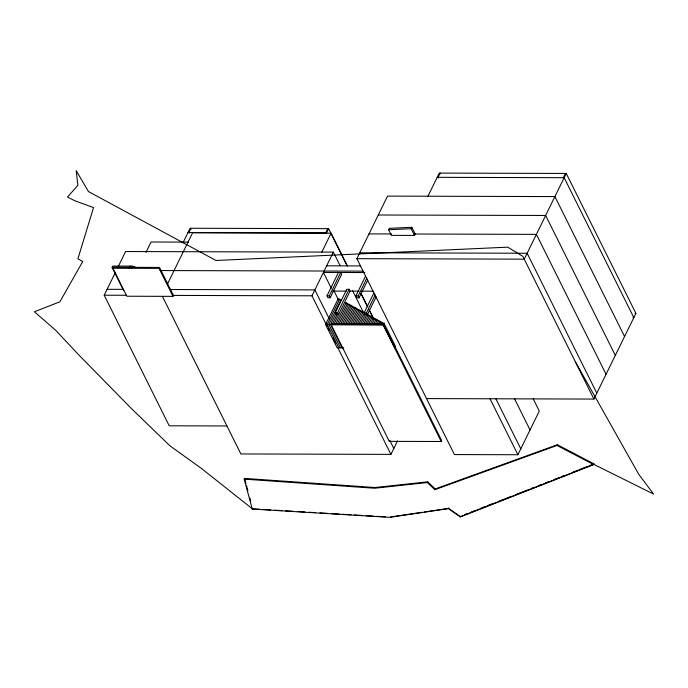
<?xml version="1.0" encoding="UTF-8"?>
<svg xmlns="http://www.w3.org/2000/svg" width="688" height="688" viewBox="0 0 688 688"><rect width="100%" height="100%" fill="white"/><g stroke="black" fill="none" stroke-linecap="round" stroke-linejoin="round"><path stroke-width="1.03" d="M123.72 290.783L112.11 267.46L112.798 266.041L132.681 266.101L131.752 267.993M112.892 268.243L113.357 267.297L159.53 267.434L173.462 295.419L172.998 296.356L126.833 296.227L112.892 268.243L159.066 268.38L172.998 296.356M226.937 425.967L169.222 425.803L104.206 295.221L115.429 272.31M118.207 266.643L125.603 251.533L333.37 252.126L340.07 265.585M129.189 267.985L130.118 266.093M145.959 252.393L151.05 242.004L188.624 242.116M159.066 268.38L159.53 267.434M182.939 242.898L190.112 228.261L328.623 228.657L347.199 265.964M167.588 283.809L192.571 232.811L331.083 233.206L347.277 265.731M325.673 232.905L327.755 228.657M328.623 228.657L326.542 232.905L188.03 232.51M321.829 252.092L331.083 233.206M327.282 326.559L311.974 295.806L333.37 252.126M330.214 297.723L329.285 295.857L340.741 272.482L341.669 274.349L330.214 297.723L327.909 297.715L326.981 295.849L338.427 272.474M244.214 479.132L244.558 478.418L375.029 487.525L427.669 481.832L435.237 488.953L557.375 444.74L593.993 463.884L593.649 464.589L460.289 516.894L448.481 508.63L389.537 517.342L252.255 509.051L244.214 479.132L374.685 488.239L427.325 482.537L434.885 489.658L557.022 445.446L557.375 444.74M533.157 398.73L539.297 411.063L517.892 454.742L454.407 454.562L356.883 258.679L387.533 196.106L554.906 196.587L624.566 336.501M343.768 347.836L337.172 347.818L325.562 324.504L338.049 299.005L339.7 299.005L327.213 324.504L338.823 347.827M349.1 289.27L337.645 312.653L338.573 314.511L336.269 314.511L335.34 312.644L346.786 289.27L349.1 289.27L350.029 291.136L333.8 324.521M336.174 312.954L330.507 324.512L342.117 347.836M331.212 324.753L331.676 323.807L383.62 323.953L441.67 440.552L441.206 441.498L389.27 441.352L331.212 324.753L383.156 324.899L441.206 441.498M332.158 324.521L337.249 314.132M335.452 324.53L346.21 302.574L344.559 302.565M337.103 324.538L347.509 303.288L345.866 303.279M338.754 324.538L348.816 303.993L347.165 303.993M340.397 324.547L350.115 304.707L348.472 304.707M367.779 280.042L359.076 297.809L356.762 297.801L355.834 295.935L365.457 276.301M342.048 324.547L351.422 305.42L349.771 305.42M388.617 229.749L389.313 228.33L411.854 227.298L415.199 234.023L414.503 235.434L391.42 235.373L388.617 229.749L411.157 228.717L411.854 227.298M252.255 509.051L252.599 508.346M343.699 324.555L352.72 306.134L351.069 306.134M359.076 297.809L358.147 295.943L366.85 278.176M345.35 324.555L354.019 306.848L352.376 306.848M346.993 324.564L355.326 307.562L353.675 307.553M348.644 324.564L356.625 308.276L354.974 308.267M350.295 324.573L357.932 308.989L356.281 308.981M351.946 324.573L359.231 309.703L357.579 309.695M353.589 324.581L360.529 310.417L358.887 310.408M355.24 324.59L361.836 311.131L360.185 311.122M356.891 324.59L363.135 311.845L361.484 311.836M363.488 324.607L368.347 314.691L365.122 314.588L364.193 312.722L373.816 293.088M358.543 324.598L364.442 312.55L362.791 312.55M360.185 324.598L365.397 313.977M376.138 296.829L367.435 314.597L366.506 312.73L375.209 294.963M361.836 324.607L367.039 313.977L367.968 315.844M427.936 196.226L439.271 173.084L566.241 173.445L635.901 313.358L593.916 399.074L426.543 398.593M365.13 324.616L369.645 315.405L367.994 315.405M366.781 324.616L370.944 316.119L369.301 316.11M368.433 324.624L372.251 316.833L370.6 316.824M370.084 324.624L373.55 317.546L371.898 317.538M371.726 324.633L374.857 318.26L373.206 318.252M373.378 324.641L376.155 318.974L374.504 318.965M375.029 324.641L377.454 319.688L375.811 319.679M376.68 324.65L378.761 320.393L377.11 320.393M378.323 324.65L380.06 321.107L378.409 321.107M379.974 324.659L381.367 321.821L379.716 321.821M381.625 324.659L382.666 322.534L381.014 322.534M383.156 324.899L383.964 323.248L382.322 323.248M389.27 441.352L389.735 440.406M162.394 296.339L240.869 453.951L390.922 454.381L397.518 440.922M563.291 177.693L565.373 173.445M566.241 173.445L524.247 259.161L356.883 258.679M427.325 482.537L427.669 481.832M434.885 489.658L435.237 488.953M448.481 508.63L448.825 507.925M460.289 516.894L460.633 516.189M464.615 514.624L467.599 513.454M471.581 511.898L475.563 510.333M480.542 508.38L484.524 506.824M487.508 505.646L493.477 503.306M499.445 500.967L504.424 499.015M506.42 498.232L511.39 496.28M515.372 494.724L520.352 492.771M522.338 491.989L527.318 490.037M531.299 488.471L534.284 487.302M538.265 485.745L541.25 484.576M545.231 483.01L548.216 481.841M554.184 479.502L558.166 477.936M561.15 476.767L564.143 475.597M573.095 472.08L578.075 470.128M580.061 469.345L587.027 466.619M589.023 465.836L593.993 463.884M390.707 516.946L399.126 515.699M401.233 515.389L422.286 512.285M424.384 511.967L448.593 508.398M437.19 177.332L564.16 177.693L633.82 317.615L632.951 317.607M378.28 215L545.653 215.473L615.313 355.395M369.026 233.886L391.558 233.954M414.09 234.015L536.399 234.367L606.059 374.281M359.772 252.78L527.146 253.253L596.806 393.166M326.662 265.826L360.521 265.921M132.363 266.755L134.925 266.763M112.11 267.46L129.421 267.512M160.175 270.547L363.273 271.132M364.692 272.551L323.429 272.431L331.324 288.289M107.096 289.313L123.126 289.364M170.168 289.493L314.863 289.906L329.217 318.742M332.717 291.093L346.468 291.127M349.642 291.136L359.162 291.162M361.286 291.17L372.922 291.205M104.206 295.221L126.652 295.281M172.636 295.41L311.974 295.806M326.981 295.849L329.285 295.857M355.834 295.935L358.147 295.943M339.356 299.71L341.007 299.719L328.855 324.512L340.465 347.827M635.033 313.358L635.901 313.358M335.34 312.644L337.645 312.653M364.193 312.722L366.506 312.73M325.562 324.504L383.276 324.667L394.886 347.982L395.574 346.571L383.964 323.248M259.875 509.266L252.367 508.819L201.257 468.304L169.884 445.772L131.554 408.689L79.404 355.55L55.461 330.077L34.4 311.759L59.856 301.817L82.741 261.5L77.907 258.774L93.542 207.595L74.691 200.715L67.519 197.026L77.882 185.287L76.196 170.658L88.442 191.539L215.955 260.477L507.761 247.164L522.863 256.375L593.916 399.074M263.091 509.464L270.599 509.92M274.89 510.178L282.398 510.625M285.615 510.823L293.122 511.279M297.414 511.537L304.922 511.984M309.213 512.25L315.646 512.637M319.937 512.895L327.445 513.351M331.736 513.609L339.244 514.056M342.461 514.254L351.043 514.77M354.26 514.968L361.768 515.415M366.059 515.682L373.567 516.129M376.783 516.327L385.366 516.843M557.022 445.446L593.649 464.589M449.436 508.982L460.401 516.662L593.761 464.357L653.6 494.096L638.722 474.29L575.34 361.759M440.483 173.789L440.139 173.084L438.05 177.341L438.402 178.037M514.452 398.644L530.044 429.948M411.157 228.717L414.503 235.434M495.756 398.567L520.79 448.843M490.028 398.773L517.892 454.742M361.097 293.475L367.762 306.874M369.189 309.738L373.954 319.309M361.011 293.707L367.203 306.151M369.112 309.978L373.395 318.587M352.514 290.568L363.522 312.67M324.117 271.02L324.495 271.76M333.689 290.241L338.47 299.848M389.993 440.793L393.82 448.481M328.245 328.486L329.199 330.403M333.026 338.092L335.417 342.899M337.817 347.707L390.922 454.381M191.324 228.966L190.98 228.261L188.899 232.51L189.243 233.215M244.842 479.45L245.951 483.578M246.502 485.642L247.886 490.802M249.83 498.026L250.664 501.122"/></g></svg>
